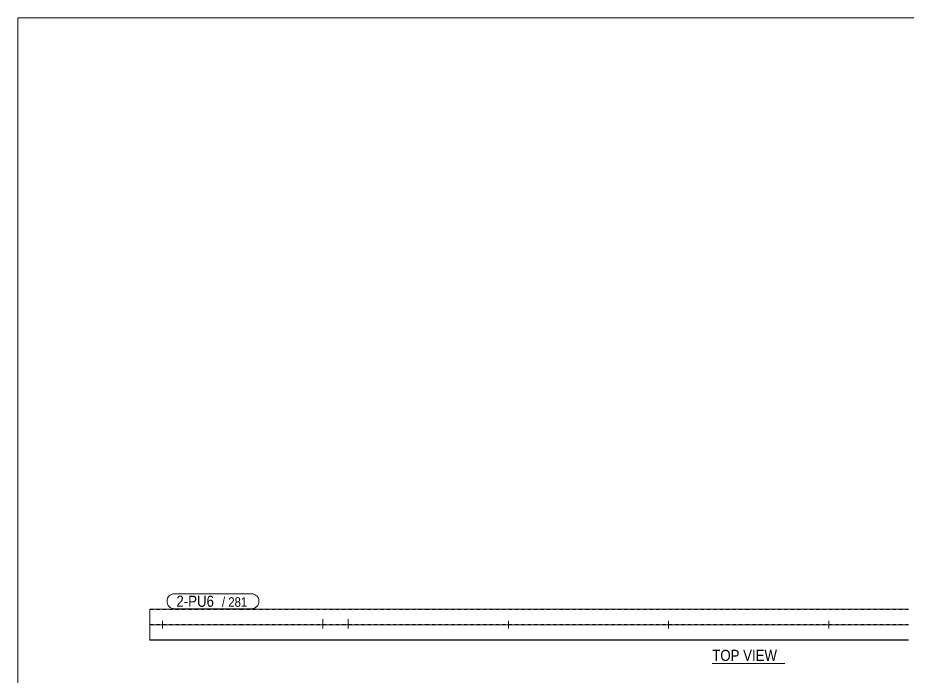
# Model space of a CAD drawing. Header units: millimetres. Extents: x 2 to 579, y 1 to 405.
# Drawn here: x 5 to 284.3, y 198.1 to 405 of the extents above; entities that cross this region are included whole.
import ezdxf

# ---------------------------------------------------------------- set-up
doc = ezdxf.new("R2010")
doc.units = ezdxf.units.MM
doc.linetypes.add('XKITLINE00', pattern=[0])
doc.linetypes.add('XKITLINE01', pattern=[4, 1, -1, 1, -1])
for name, color, linetype, lineweight in [('Bolt', 3, 'Continuous', 0), ('DrawingSheet', 5, 'Continuous', 0), ('OtherObjectType', 7, 'Continuous', 0), ('Part', 2, 'Continuous', 0), ('PartMark', 7, 'Continuous', 0)]:
    doc.layers.add(name, color=color, linetype=linetype, lineweight=lineweight)
doc.styles.add('ARIAL', font='ARIAL.TTF')

# ---------------------------------------------------------------- blocks, each defined once
blk = doc.blocks.new('*A8')
at = {"layer": 'Bolt'}
blk.add_hatch(color=3, dxfattribs=at).paths.add_polyline_path([(258.94, 214.25), (258.94, 214.43), (260.34, 214.43), (260.34, 214.25)], flags=17)
blk.add_hatch(color=3, dxfattribs=at).paths.add_polyline_path([(258.94, 214.25), (258.94, 214.43), (260.34, 214.43), (260.34, 214.25)], flags=17)
at = {"layer": 'Bolt', "color": 3, "linetype": 'XKITLINE00', "lineweight": 0}
for p, q in [((259.64, 213.09), (259.64, 215.59)), ((259.64, 213.09), (259.64, 215.59)), ((258.94, 214.25), (258.94, 214.43)), ((258.94, 214.25), (258.94, 214.43)), ((260.34, 214.25), (260.34, 214.43)), ((260.34, 214.25), (260.34, 214.43))]:
    blk.add_line(p, q, dxfattribs=at)
blk = doc.blocks.new('*A9')
at = {"layer": 'Bolt'}
blk.add_hatch(color=3, dxfattribs=at).paths.add_polyline_path([(208.65, 214.25), (208.65, 214.43), (210.05, 214.43), (210.05, 214.25)], flags=17)
blk.add_hatch(color=3, dxfattribs=at).paths.add_polyline_path([(208.65, 214.25), (208.65, 214.43), (210.05, 214.43), (210.05, 214.25)], flags=17)
at = {"layer": 'Bolt', "color": 3, "linetype": 'XKITLINE00', "lineweight": 0}
for p, q in [((209.35, 213.09), (209.35, 215.59)), ((209.35, 213.09), (209.35, 215.59)), ((208.65, 214.25), (208.65, 214.43)), ((208.65, 214.25), (208.65, 214.43)), ((210.05, 214.25), (210.05, 214.43)), ((210.05, 214.25), (210.05, 214.43))]:
    blk.add_line(p, q, dxfattribs=at)
blk = doc.blocks.new('*A12')
at = {"layer": 'Bolt'}
for points in [[(101.46, 214.43), (101.46, 214.25), (100.06, 214.25), (100.06, 214.43)], [(101.48, 214.43), (101.48, 214.25), (100.08, 214.25), (100.08, 214.43)], [(109.46, 214.43), (109.46, 214.25), (108.06, 214.25), (108.06, 214.43)], [(109.48, 214.43), (109.48, 214.25), (108.08, 214.25), (108.08, 214.43)]]:
    blk.add_hatch(color=3, dxfattribs=at).paths.add_polyline_path(points, flags=17)
at = {"layer": 'Bolt', "color": 3, "linetype": 'XKITLINE00', "lineweight": 0}
for p, q in [((100.76, 213.09), (100.76, 216.09)), ((100.78, 213.09), (100.78, 216.09)), ((108.76, 213.09), (108.76, 216.09)), ((108.78, 213.09), (108.78, 216.09)), ((100.06, 214.25), (100.06, 214.43)), ((100.08, 214.25), (100.08, 214.43)), ((101.46, 214.25), (101.46, 214.43)), ((101.48, 214.25), (101.48, 214.43)), ((108.06, 214.25), (108.06, 214.43)), ((108.08, 214.25), (108.08, 214.43)), ((109.46, 214.25), (109.46, 214.43)), ((109.48, 214.25), (109.48, 214.43))]:
    blk.add_line(p, q, dxfattribs=at)
blk = doc.blocks.new('*A13')
at = {"layer": 'Bolt'}
for points in [[(51.17, 214.43), (51.17, 214.25), (49.77, 214.25), (49.77, 214.43)], [(51.18, 214.43), (51.18, 214.25), (49.78, 214.25), (49.78, 214.43)], [(159.76, 214.43), (159.76, 214.25), (158.35, 214.25), (158.35, 214.43)], [(159.77, 214.43), (159.77, 214.25), (158.37, 214.25), (158.37, 214.43)]]:
    blk.add_hatch(color=3, dxfattribs=at).paths.add_polyline_path(points, flags=17)
at = {"layer": 'Bolt', "color": 3, "linetype": 'XKITLINE00', "lineweight": 0}
for p, q in [((50.47, 213.09), (50.47, 215.59)), ((50.48, 213.09), (50.48, 215.59)), ((159.06, 213.09), (159.06, 215.59)), ((159.07, 213.09), (159.07, 215.59)), ((49.77, 214.25), (49.77, 214.43)), ((49.78, 214.25), (49.78, 214.43)), ((51.17, 214.25), (51.17, 214.43)), ((51.18, 214.25), (51.18, 214.43)), ((158.35, 214.25), (158.35, 214.43)), ((158.37, 214.25), (158.37, 214.43)), ((159.76, 214.25), (159.76, 214.43)), ((159.77, 214.25), (159.77, 214.43))]:
    blk.add_line(p, q, dxfattribs=at)
blk = doc.blocks.new('*A14')
at = {"layer": 'Part', "color": 2, "linetype": 'XKITLINE00', "lineweight": 0}
for p, q in [((46.46, 219.25), (46.46, 209.43)), ((75.56, 219.25), (46.46, 219.25)), ((133.86, 219.25), (75.66, 219.25)), ((184.15, 219.25), (133.96, 219.25)), ((234.45, 219.25), (184.25, 219.25)), ((284.74, 219.25), (234.55, 219.25)), ((75.56, 214.25), (46.46, 214.25)), ((133.86, 214.25), (75.66, 214.25)), ((184.15, 214.25), (133.96, 214.25)), ((234.45, 214.25), (184.25, 214.25)), ((284.74, 214.25), (234.55, 214.25)), ((75.56, 209.61), (46.46, 209.61)), ((133.86, 209.61), (75.66, 209.61)), ((184.15, 209.61), (133.96, 209.61)), ((234.45, 209.61), (184.25, 209.61)), ((284.74, 209.61), (234.55, 209.61)), ((46.46, 209.43), (75.56, 209.43)), ((75.66, 209.43), (133.86, 209.43)), ((133.96, 209.43), (184.15, 209.43)), ((184.25, 209.43), (234.45, 209.43)), ((234.55, 209.43), (284.74, 209.43))]:
    blk.add_line(p, q, dxfattribs=at)
at = {"layer": 'Part', "color": 7, "linetype": 'XKITLINE01', "lineweight": 0}
for p, q in [((75.56, 219.07), (46.46, 219.07)), ((133.86, 219.07), (75.66, 219.07)), ((184.15, 219.07), (133.96, 219.07)), ((234.45, 219.07), (184.25, 219.07)), ((284.74, 219.07), (234.55, 219.07)), ((75.56, 214.43), (46.46, 214.43)), ((133.86, 214.43), (75.66, 214.43)), ((184.15, 214.43), (133.96, 214.43)), ((234.45, 214.43), (184.25, 214.43)), ((284.74, 214.43), (234.55, 214.43))]:
    blk.add_line(p, q, dxfattribs=at)
blk = doc.blocks.new('*A15')
at = {"layer": 'DrawingSheet', "color": 5, "linetype": 'XKITLINE00', "lineweight": 0}
for p, q in [((579, 405), (5, 405)), ((5, 405), (5, 5))]:
    blk.add_line(p, q, dxfattribs=at)
blk = doc.blocks.new('*A51')
at = {"layer": 'PartMark', "color": 7, "linetype": 'XKITLINE00', "lineweight": 0}
for p, q in [((54.21, 224.05), (78.38, 224.05)), ((54.21, 219.35), (78.38, 219.35))]:
    blk.add_line(p, q, dxfattribs=at)
for centre, start, end in [((54.21, 221.7), 90, 270), ((78.38, 221.7), 270, 90)]:
    blk.add_arc(centre, 2.35, start, end, dxfattribs=at)
at = {"layer": 'PartMark', "color": 1, "style": 'ARIAL', "width": 0.85}
blk.add_text('2-PU6', height=3.5, dxfattribs=at).set_placement((54.81, 219.95))
at = {"layer": 'PartMark', "color": 3, "style": 'ARIAL', "width": 0.85}
for s, p in [('/', (69.09, 219.95)), ('281', (71.1, 219.95))]:
    blk.add_text(s, height=3, dxfattribs=at).set_placement(p)
blk = doc.blocks.new('*A52')
at = {"layer": 'OtherObjectType', "color": 7, "linetype": 'XKITLINE00', "lineweight": 0}
blk.add_line((223.08, 202.18), (245.9, 202.18), dxfattribs=at)
at = {"layer": 'OtherObjectType', "color": 7, "style": 'ARIAL', "width": 0.85}
blk.add_text('TOP VIEW', height=3.5, dxfattribs=at).set_placement((223.08, 202.93))

msp = doc.modelspace()

# ---------------------------------------------------------------- block references
at = {"lineweight": 0}
for name in ['*A15', '*A51', '*A13', '*A12', '*A9', '*A8', '*A52']:
    msp.add_blockref(name, (0, 0), dxfattribs=at)
at = {"layer": 'Part', "lineweight": 0}
msp.add_blockref('*A14', (0, 0), dxfattribs=at)

doc.saveas('drawing.dxf')
